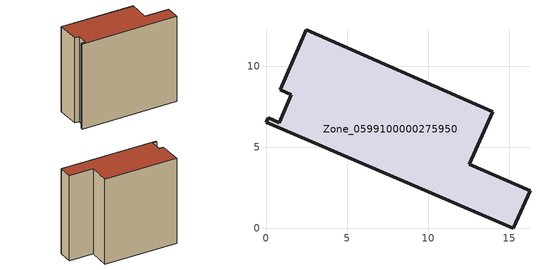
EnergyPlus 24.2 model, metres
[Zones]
Zone_0599100000275950
 floor ground (C_G): 1.57,8.24 0.88,8.54 2.47,12.24 13.98,7.19 12.53,3.95 16.28,2.3 15.26,0 0,6.52 0.13,6.82 0.82,6.51 z0
 wall outside (C_F): 15.26,0 16.28,2.3 12.53,3.95 13.98,7.19 2.47,12.24 0.88,8.54 1.57,8.24 0.82,6.51 0.13,6.82 0,6.52 15.26,0 z0:14.68
 roof outside (C_R): 1.57,8.24 0.82,6.51 0.13,6.82 0,6.52 15.26,0 16.28,2.3 12.53,3.95 13.98,7.19 2.47,12.24 0.88,8.54 z14.68
[BUILDING]
Pand.0599100000275950: North Axis=0; Terrain=City; Loads Convergence Tolerance Value=0.04; Temperature Convergence Tolerance Value=0.4; Solar Distribution=FullExterior; Maximum Number of Warmup Days=25; Minimum Number of Warmup Days=1
[Site:Location]
Rotterdam.The.Hague.AP_ZH_NLD Design_Conditions: Latitude=51.96; Longitude=4.45; Time Zone=1; Elevation=-4.5
[SITE:GROUNDTEMPERATURE:BUILDINGSURFACE]
18, 18, 18, 18, 18, 18, 18, 18, 18, 18, 18, 18
[MATERIAL] Thermal Absorptance=0.9; Solar Absorptance=0.7; Visible Absorptance=0.7
Name | Roughness | Thickness | Conductivity | Density | Specific Heat
G.TI.1946 | MediumSmooth | 0.15 | 1 | 540 | 1210
F.TI.1946 | Rough | 0.3 | 0.857143 | 1920 | 840
R.TI.1946 | MediumRough | 0.2 | 0.1 | 1500 | 1000
[CONSTRUCTION]
C_G: G.TI.1946
C_F: F.TI.1946
C_R: R.TI.1946
[ZONE]
Zone_0599100000275950: Type=1; Multiplier=1; Ceiling Height=Autocalculate; Volume=Autocalculate; Floor Area=autocalculate; Part of Total Floor Area=Yes
[ZONEINFILTRATION:DESIGNFLOWRATE]
Infil_Zone_0599100000275950: Zone or ZoneList or Space or SpaceList=Zone_0599100000275950; Schedule=AlwaysOn; Design Flow Rate Calculation Method=Flow/Area; Flow Rate per Floor Area=0.003; Constant Term Coefficient=1; Temperature Term Coefficient=0; Velocity Term Coefficient=0; Velocity Squared Term Coefficient=0
[HVACTEMPLATE:ZONE:IDEALLOADSAIRSYSTEM]
Zone_0599100000275950: Maximum Heating Supply Air Temperature=50; Minimum Cooling Supply Air Temperature=13; Maximum Heating Supply Air Humidity Ratio=0.0156; Minimum Cooling Supply Air Humidity Ratio=0.0077; Heating Limit=NoLimit; Cooling Limit=NoLimit; Dehumidification Control Type=ConstantSensibleHeatRatio; Cooling Sensible Heat Ratio=0.7; Dehumidification Setpoint=60; Humidification Control Type=None; Humidification Setpoint=30; Outdoor Air Method=None; Outdoor Air Flow Rate per Person=0.00944; Outdoor Air Flow Rate per Zone Floor Area=0; Outdoor Air Flow Rate per Zone=0; Demand Controlled Ventilation Type=None; Outdoor Air Economizer Type=NoEconomizer; Heat Recovery Type=None; Sensible Heat Recovery Effectiveness=0.7; Latent Heat Recovery Effectiveness=0.65
[ZONECONTROL:THERMOSTAT]
ThermostatControl_Zone_0599100000275950: Zone or ZoneList=Zone_0599100000275950; Control Type Schedule=DualSetpointControlType; Control 1=Thermostat_Zone_0599100000275950; Temperature Difference Between Cutout And Setpoint=0
[THERMOSTATSETPOINT:DUALSETPOINT]
Thermostat_Zone_0599100000275950: Heating Setpoint Temperature Schedule=HeatingSetpoint_Zone_0599100000275950; Cooling Setpoint Temperature Schedule=CoolingSetpoint_Zone_0599100000275950
[SCHEDULE:COMPACT]
HeatingSetpoint_Zone_0599100000275950: Through: 12/31, For: AllDays, Until: 24:00, 21
CoolingSetpoint_Zone_0599100000275950: Through: 12/31, For: AllDays, Until: 24:00, 24
DualSetpointControlType: Through: 12/31, For: AllDays, Until: 24:00, 4
AlwaysOn: Through: 12/31, For: AllDays, Until: 24:00, 1
